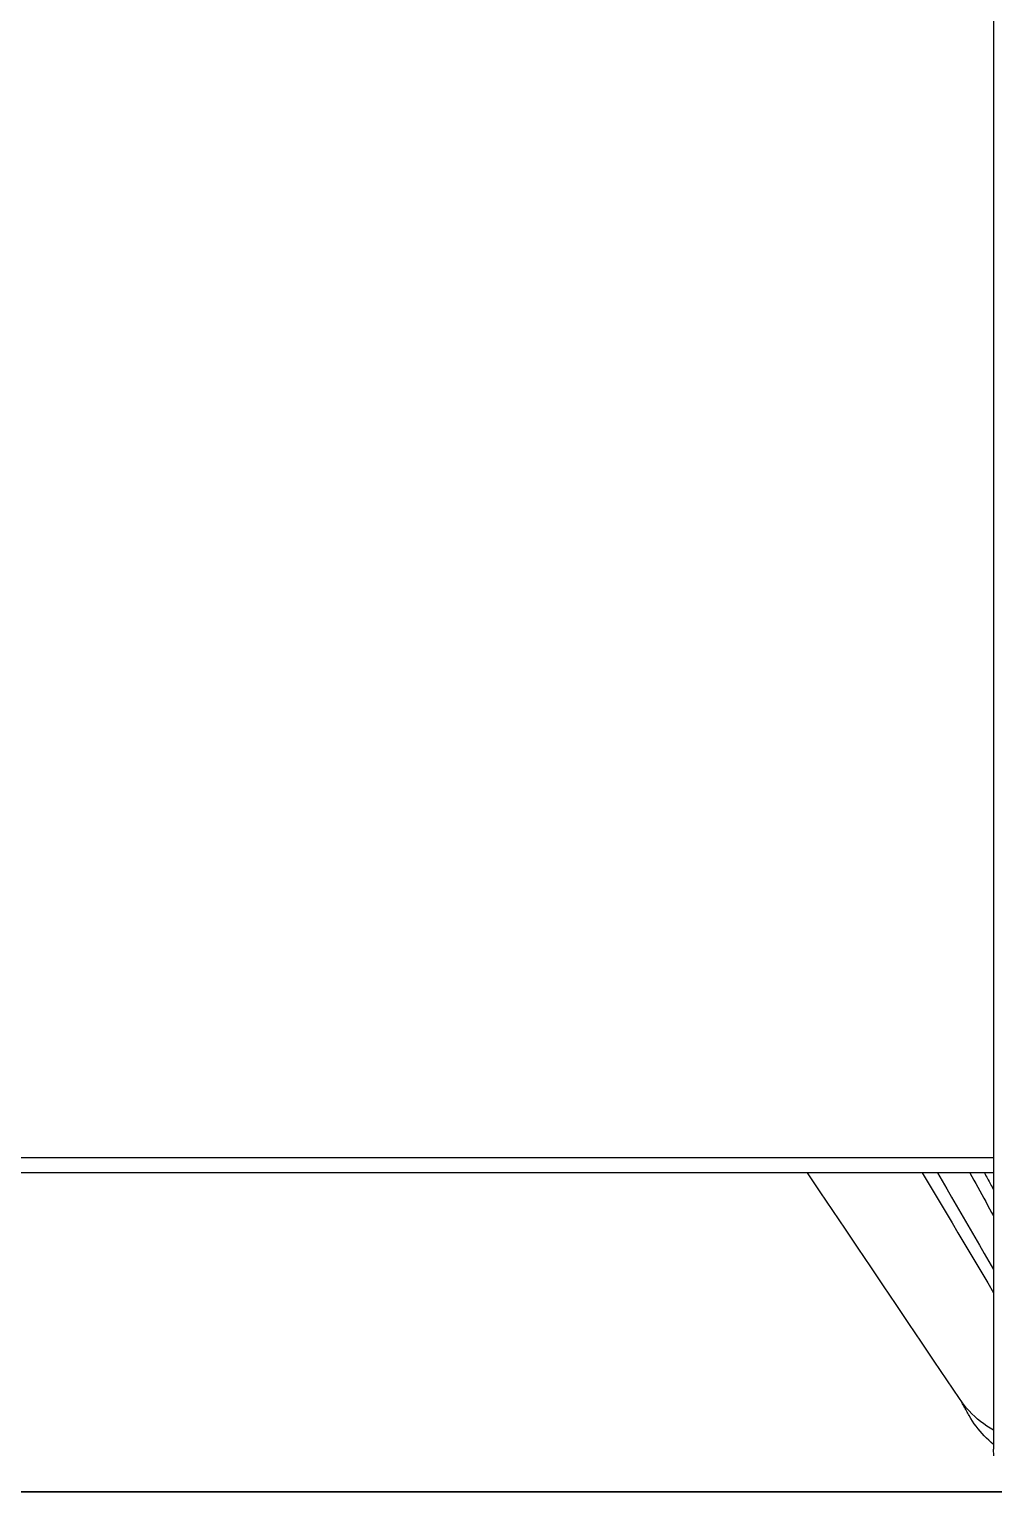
# Model space of a CAD drawing. Extents: x 11992 to 29481, y -6727 to 6811.
# Drawn here: x 14730.7 to 14776.1, y 1385.6 to 1454.4 of the extents above; entities that cross this region are included whole.
import ezdxf

# ---------------------------------------------------------------- set-up
doc = ezdxf.new("R2010")
doc.units = 0
doc.header["$MEASUREMENT"] = 0
doc.layers.get('0').update_dxf_attribs({"color": 8, "linetype": 'CONTINUOUS'})

msp = doc.modelspace()

# ---------------------------------------------------------------- linework, layer by layer
for p, q in [((14776.069, 1467.937, -1930.428), (14776.069, 1447.854, -1930.428)), ((14776.069, 1447.854, -1930.428), (14776.069, 1427.772, -1930.428)), ((14776.069, 1427.772, -1930.428), (14776.069, 1407.689, -1930.428)), ((14776.069, 1407.689, -1930.428), (14776.069, 1387.607, -1930.428)), ((14745.143, 1401.306, -1930.428), (14714.216, 1401.306, -1930.428)), ((14776.069, 1401.306, -1930.428), (14745.143, 1401.306, -1930.428)), ((14745.143, 1400.599, -1930.428), (14714.216, 1400.599, -1930.428)), ((14776.069, 1400.599, -1930.428), (14745.143, 1400.599, -1930.428)), ((14767.908, 1399.714, -1930.428), (14767.313, 1400.599, -1930.428)), ((14772.713, 1400.599, -1930.428), (14772.993, 1400.128, -1930.428)), ((14773.428, 1400.599, -1930.428), (14773.648, 1400.22, -1930.428)), ((14774.947, 1400.599, -1930.428), (14775.04, 1400.43, -1930.428)), ((14775.04, 1400.43, -1930.428), (14775.134, 1400.261, -1930.428)), ((14775.638, 1400.599, -1930.428), (14775.674, 1400.533, -1930.428)), ((14775.674, 1400.533, -1930.428), (14775.71, 1400.466, -1930.428)), ((14775.71, 1400.466, -1930.428), (14775.745, 1400.4, -1930.428)), ((14775.745, 1400.4, -1930.428), (14775.782, 1400.333, -1930.428)), ((14775.782, 1400.333, -1930.428), (14775.817, 1400.267, -1930.428)), ((14768.504, 1398.828, -1930.428), (14767.908, 1399.714, -1930.428)), ((14772.993, 1400.128, -1930.428), (14773.272, 1399.657, -1930.428)), ((14773.272, 1399.657, -1930.428), (14773.552, 1399.187, -1930.428)), ((14773.648, 1400.22, -1930.428), (14773.868, 1399.841, -1930.428)), ((14773.868, 1399.841, -1930.428), (14774.088, 1399.463, -1930.428)), ((14775.134, 1400.261, -1930.428), (14775.227, 1400.092, -1930.428)), ((14775.227, 1400.092, -1930.428), (14775.321, 1399.923, -1930.428)), ((14775.321, 1399.923, -1930.428), (14775.415, 1399.754, -1930.428)), ((14775.415, 1399.754, -1930.428), (14775.508, 1399.584, -1930.428)), ((14775.817, 1400.267, -1930.428), (14775.853, 1400.201, -1930.428)), ((14775.853, 1400.201, -1930.428), (14775.889, 1400.134, -1930.428)), ((14775.889, 1400.134, -1930.428), (14775.925, 1400.067, -1930.428)), ((14775.925, 1400.067, -1930.428), (14775.961, 1400.001, -1930.428)), ((14775.961, 1400.001, -1930.428), (14775.997, 1399.935, -1930.428)), ((14775.997, 1399.935, -1930.428), (14776.033, 1399.868, -1930.428)), ((14776.033, 1399.868, -1930.428), (14776.069, 1399.802, -1930.428)), ((14773.552, 1399.187, -1930.428), (14773.831, 1398.716, -1930.428)), ((14774.088, 1399.463, -1930.428), (14774.308, 1399.084, -1930.428)), ((14774.308, 1399.084, -1930.428), (14774.528, 1398.705, -1930.428)), ((14775.508, 1399.584, -1930.428), (14775.601, 1399.415, -1930.428)), ((14775.601, 1399.415, -1930.428), (14775.695, 1399.246, -1930.428)), ((14775.695, 1399.246, -1930.428), (14775.788, 1399.077, -1930.428)), ((14775.788, 1399.077, -1930.428), (14775.882, 1398.908, -1930.428)), ((14769.099, 1397.943, -1930.428), (14768.504, 1398.828, -1930.428)), ((14773.831, 1398.716, -1930.428), (14774.111, 1398.245, -1930.428)), ((14774.111, 1398.245, -1930.428), (14774.391, 1397.774, -1930.428)), ((14774.528, 1398.705, -1930.428), (14774.748, 1398.327, -1930.428)), ((14774.748, 1398.327, -1930.428), (14774.968, 1397.948, -1930.428)), ((14775.882, 1398.908, -1930.428), (14775.975, 1398.739, -1930.428)), ((14775.975, 1398.739, -1930.428), (14776.069, 1398.57, -1930.428)), ((14769.694, 1397.058, -1930.428), (14769.099, 1397.943, -1930.428)), ((14774.391, 1397.774, -1930.428), (14774.671, 1397.303, -1930.428)), ((14774.968, 1397.948, -1930.428), (14775.189, 1397.569, -1930.428)), ((14775.189, 1397.569, -1930.428), (14775.409, 1397.19, -1930.428)), ((14770.29, 1396.172, -1930.428), (14769.694, 1397.058, -1930.428)), ((14774.671, 1397.303, -1930.428), (14774.95, 1396.832, -1930.428)), ((14775.409, 1397.19, -1930.428), (14775.629, 1396.811, -1930.428)), ((14770.886, 1395.287, -1930.428), (14770.29, 1396.172, -1930.428)), ((14774.95, 1396.832, -1930.428), (14775.23, 1396.362, -1930.428)), ((14775.23, 1396.362, -1930.428), (14775.509, 1395.891, -1930.428)), ((14775.629, 1396.811, -1930.428), (14775.849, 1396.433, -1930.428)), ((14775.849, 1396.433, -1930.428), (14776.069, 1396.054, -1930.428)), ((14775.509, 1395.891, -1930.428), (14775.789, 1395.42, -1930.428)), ((14771.481, 1394.402, -1930.428), (14770.886, 1395.287, -1930.428)), ((14775.789, 1395.42, -1930.428), (14776.069, 1394.949, -1930.428)), ((14772.077, 1393.517, -1930.428), (14771.481, 1394.402, -1930.428)), ((14772.673, 1392.632, -1930.428), (14772.077, 1393.517, -1930.428)), ((14773.268, 1391.747, -1930.428), (14772.673, 1392.632, -1930.428)), ((14773.864, 1390.862, -1930.428), (14773.268, 1391.747, -1930.428)), ((14774.46, 1389.977, -1930.428), (14773.864, 1390.862, -1930.428)), ((14774.568, 1389.824, -1930.428), (14774.46, 1389.977, -1930.428)), ((14774.569, 1389.797, -1930.428), (14774.537, 1389.853, -1930.428)), ((14774.68, 1389.676, -1930.428), (14774.568, 1389.824, -1930.428)), ((14774.601, 1389.74, -1930.428), (14774.569, 1389.797, -1930.428)), ((14774.633, 1389.684, -1930.428), (14774.601, 1389.74, -1930.428)), ((14774.665, 1389.628, -1930.428), (14774.633, 1389.684, -1930.428)), ((14774.697, 1389.572, -1930.428), (14774.665, 1389.628, -1930.428)), ((14774.797, 1389.534, -1930.428), (14774.68, 1389.676, -1930.428)), ((14774.729, 1389.515, -1930.428), (14774.697, 1389.572, -1930.428)), ((14774.76, 1389.459, -1930.428), (14774.729, 1389.515, -1930.428)), ((14774.792, 1389.403, -1930.428), (14774.76, 1389.459, -1930.428)), ((14774.824, 1389.347, -1930.428), (14774.792, 1389.403, -1930.428)), ((14774.919, 1389.397, -1930.428), (14774.797, 1389.534, -1930.428)), ((14774.856, 1389.29, -1930.428), (14774.824, 1389.347, -1930.428)), ((14774.888, 1389.234, -1930.428), (14774.856, 1389.29, -1930.428)), ((14775.046, 1389.265, -1930.428), (14774.919, 1389.397, -1930.428)), ((14774.92, 1389.178, -1930.428), (14774.888, 1389.234, -1930.428)), ((14774.996, 1389.048, -1930.428), (14774.92, 1389.177, -1930.428)), ((14775.076, 1388.922, -1930.428), (14774.996, 1389.048, -1930.428)), ((14775.178, 1389.139, -1930.428), (14775.046, 1389.265, -1930.428)), ((14775.159, 1388.799, -1930.428), (14775.076, 1388.922, -1930.428)), ((14775.246, 1388.678, -1930.428), (14775.159, 1388.799, -1930.428)), ((14775.314, 1389.017, -1930.428), (14775.178, 1389.139, -1930.428)), ((14775.336, 1388.561, -1930.428), (14775.246, 1388.678, -1930.428)), ((14775.455, 1388.901, -1930.428), (14775.314, 1389.017, -1930.428)), ((14775.601, 1388.79, -1930.428), (14775.455, 1388.901, -1930.428)), ((14775.753, 1388.685, -1930.428), (14775.601, 1388.79, -1930.428)), ((14775.908, 1388.584, -1930.428), (14775.753, 1388.685, -1930.428)), ((14775.43, 1388.447, -1930.428), (14775.336, 1388.561, -1930.428)), ((14775.528, 1388.336, -1930.428), (14775.43, 1388.447, -1930.428)), ((14775.629, 1388.228, -1930.428), (14775.528, 1388.336, -1930.428)), ((14775.734, 1388.122, -1930.428), (14775.629, 1388.228, -1930.428)), ((14775.842, 1388.02, -1930.428), (14775.734, 1388.122, -1930.428)), ((14775.954, 1387.921, -1930.428), (14775.842, 1388.02, -1930.428)), ((14776.069, 1388.489, -1930.428), (14775.908, 1388.584, -1930.428)), ((14776.069, 1387.825, -1930.428), (14775.954, 1387.921, -1930.428)), ((14776.083, 1387.279, -1930.428), (14776.069, 1387.598, -1930.428)), ((14750.315, 1385.596, -1949.128), (14719.388, 1385.596, -1949.128)), ((14719.388, 1385.596, -2112.712), (14750.315, 1385.596, -2112.712)), ((14750.315, 1385.596, -2113.419), (14719.388, 1385.596, -2113.419)), ((14750.315, 1385.596, -1948.421), (14719.388, 1385.596, -1948.421)), ((14727.639, 1385.596, -2113.467), (14730.876, 1385.596, -2113.467)), ((14730.551, 1385.596, -2125.67), (14731.673, 1385.596, -2126.779)), ((14730.8, 1385.596, -2120.155), (14730.799, 1385.596, -2120.13)), ((14730.799, 1385.596, -2120.13), (14730.8, 1385.596, -2120.104)), ((14730.801, 1385.596, -2120.181), (14730.8, 1385.596, -2120.155)), ((14730.8, 1385.596, -2120.104), (14730.8, 1385.596, -2120.078)), ((14730.8, 1385.596, -2120.078), (14730.802, 1385.596, -2120.052)), ((14730.804, 1385.596, -2120.207), (14730.801, 1385.596, -2120.181)), ((14730.802, 1385.596, -2120.052), (14730.804, 1385.596, -2120.026)), ((14730.806, 1385.596, -2120.232), (14730.804, 1385.596, -2120.207)), ((14730.804, 1385.596, -2120.026), (14730.807, 1385.596, -2120.001)), ((14730.806, 1385.596, -2120.232), (14731.083, 1385.596, -2122.322)), ((14730.807, 1385.596, -2120.001), (14730.811, 1385.596, -2119.975)), ((14730.811, 1385.596, -2119.975), (14730.815, 1385.596, -2119.95)), ((14730.815, 1385.596, -2119.95), (14730.821, 1385.596, -2119.925)), ((14730.821, 1385.596, -2119.925), (14730.829, 1385.596, -2119.887)), ((14730.829, 1385.596, -2119.887), (14730.84, 1385.596, -2119.849)), ((14730.84, 1385.596, -2119.849), (14730.852, 1385.596, -2119.812)), ((14730.852, 1385.596, -2119.812), (14730.865, 1385.596, -2119.776)), ((14730.865, 1385.596, -2119.776), (14730.878, 1385.596, -2119.739)), ((14730.876, 1385.596, -2113.467), (14734.114, 1385.596, -2113.467)), ((14730.878, 1385.596, -2119.739), (14730.894, 1385.596, -2119.704)), ((14730.894, 1385.596, -2119.704), (14730.91, 1385.596, -2119.668)), ((14730.91, 1385.596, -2119.668), (14730.928, 1385.596, -2119.634)), ((14730.928, 1385.596, -2119.634), (14730.946, 1385.596, -2119.599)), ((14730.946, 1385.596, -2119.599), (14730.965, 1385.596, -2119.565)), ((14730.965, 1385.596, -2119.565), (14730.985, 1385.596, -2119.532)), ((14730.985, 1385.596, -2119.532), (14731.005, 1385.596, -2119.499)), ((14731.005, 1385.596, -2119.499), (14731.024, 1385.596, -2119.469)), ((14731.024, 1385.596, -2119.469), (14731.044, 1385.596, -2119.44)), ((14731.044, 1385.596, -2119.44), (14731.064, 1385.596, -2119.411)), ((14731.064, 1385.596, -2119.411), (14731.084, 1385.596, -2119.383)), ((14731.083, 1385.596, -2122.322), (14731.36, 1385.596, -2124.412)), ((14731.084, 1385.596, -2119.383), (14731.105, 1385.596, -2119.355)), ((14731.105, 1385.596, -2119.355), (14731.127, 1385.596, -2119.327)), ((14731.127, 1385.596, -2119.327), (14731.149, 1385.596, -2119.299)), ((14731.149, 1385.596, -2119.299), (14731.171, 1385.596, -2119.272)), ((14731.171, 1385.596, -2119.272), (14731.194, 1385.596, -2119.246)), ((14731.194, 1385.596, -2119.246), (14731.217, 1385.596, -2119.219)), ((14731.217, 1385.596, -2119.219), (14731.241, 1385.596, -2119.193)), ((14731.241, 1385.596, -2119.193), (14731.264, 1385.596, -2119.167)), ((14731.264, 1385.596, -2119.167), (14731.303, 1385.596, -2119.126)), ((14731.303, 1385.596, -2119.126), (14731.343, 1385.596, -2119.086)), ((14731.343, 1385.596, -2119.086), (14731.383, 1385.596, -2119.046)), ((14731.36, 1385.596, -2124.412), (14731.637, 1385.596, -2126.502)), ((14731.383, 1385.596, -2119.046), (14731.424, 1385.596, -2119.007)), ((14731.424, 1385.596, -2119.007), (14731.466, 1385.596, -2118.969)), ((14731.466, 1385.596, -2118.969), (14731.508, 1385.596, -2118.931)), ((14731.508, 1385.596, -2118.931), (14731.551, 1385.596, -2118.894)), ((14731.551, 1385.596, -2118.894), (14731.594, 1385.596, -2118.858)), ((14731.594, 1385.596, -2118.858), (14731.638, 1385.596, -2118.822)), ((14731.637, 1385.596, -2126.502), (14731.914, 1385.596, -2128.592)), ((14731.638, 1385.596, -2118.822), (14731.682, 1385.596, -2118.786)), ((14731.682, 1385.596, -2118.786), (14731.727, 1385.596, -2118.751)), ((14731.727, 1385.596, -2118.751), (14731.772, 1385.596, -2118.717)), ((14731.772, 1385.596, -2118.717), (14731.876, 1385.596, -2118.639)), ((14731.876, 1385.596, -2118.639), (14731.982, 1385.596, -2118.563)), ((14731.914, 1385.596, -2128.592), (14732.192, 1385.596, -2130.682)), ((14731.982, 1385.596, -2118.563), (14732.089, 1385.596, -2118.489)), ((14732.089, 1385.596, -2118.489), (14732.197, 1385.596, -2118.417)), ((14732.192, 1385.596, -2130.682), (14732.47, 1385.596, -2132.772)), ((14732.197, 1385.596, -2118.417), (14732.307, 1385.596, -2118.346)), ((14732.307, 1385.596, -2118.346), (14732.417, 1385.596, -2118.278)), ((14732.417, 1385.596, -2118.278), (14732.529, 1385.596, -2118.211)), ((14732.47, 1385.596, -2132.772), (14732.749, 1385.596, -2134.862)), ((14732.529, 1385.596, -2118.211), (14732.641, 1385.596, -2118.145)), ((14732.641, 1385.596, -2118.145), (14732.755, 1385.596, -2118.081)), ((14732.749, 1385.596, -2134.862), (14733.028, 1385.596, -2136.952)), ((14732.755, 1385.596, -2118.081), (14732.869, 1385.596, -2118.018)), ((14732.869, 1385.596, -2118.018), (14732.984, 1385.596, -2117.957)), ((14732.984, 1385.596, -2117.957), (14733.1, 1385.596, -2117.896)), ((14733.028, 1385.596, -2136.952), (14733.309, 1385.596, -2139.041)), ((14733.1, 1385.596, -2117.896), (14733.259, 1385.596, -2117.815)), ((14733.259, 1385.596, -2117.815), (14733.42, 1385.596, -2117.736)), ((14733.309, 1385.596, -2139.041), (14733.591, 1385.596, -2141.131)), ((14733.42, 1385.596, -2117.736), (14733.582, 1385.596, -2117.659)), ((14733.582, 1385.596, -2117.659), (14733.744, 1385.596, -2117.583)), ((14733.591, 1385.596, -2141.131), (14733.873, 1385.596, -2143.22)), ((14733.744, 1385.596, -2117.583), (14733.907, 1385.596, -2117.509)), ((14733.873, 1385.596, -2143.22), (14734.156, 1385.596, -2145.309)), ((14733.907, 1385.596, -2117.509), (14734.071, 1385.596, -2117.437)), ((14734.071, 1385.596, -2117.437), (14734.236, 1385.596, -2117.366)), ((14734.114, 1385.596, -2113.467), (14737.352, 1385.596, -2113.467)), ((14734.156, 1385.596, -2145.309), (14734.38, 1385.596, -2146.955)), ((14734.236, 1385.596, -2117.366), (14734.402, 1385.596, -2117.297)), ((14734.38, 1385.596, -2146.955), (14734.605, 1385.596, -2148.601)), ((14734.402, 1385.596, -2117.297), (14734.567, 1385.596, -2117.229)), ((14734.567, 1385.596, -2117.229), (14734.734, 1385.596, -2117.163)), ((14734.605, 1385.596, -2148.601), (14734.83, 1385.596, -2150.246)), ((14734.734, 1385.596, -2117.163), (14734.901, 1385.596, -2117.097)), ((14734.83, 1385.596, -2150.246), (14735.057, 1385.596, -2151.892)), ((14734.901, 1385.596, -2117.097), (14735.068, 1385.596, -2117.033)), ((14735.057, 1385.596, -2151.892), (14735.283, 1385.596, -2153.537)), ((14735.068, 1385.596, -2117.033), (14735.489, 1385.596, -2116.876)), ((14735.283, 1385.596, -2153.537), (14735.511, 1385.596, -2155.182)), ((14735.489, 1385.596, -2116.876), (14735.913, 1385.596, -2116.725)), ((14735.511, 1385.596, -2155.182), (14735.74, 1385.596, -2156.828)), ((14735.74, 1385.596, -2156.828), (14735.969, 1385.596, -2158.473)), ((14735.913, 1385.596, -2116.725), (14736.338, 1385.596, -2116.58)), ((14735.969, 1385.596, -2158.473), (14736.199, 1385.596, -2160.118)), ((14736.199, 1385.596, -2160.118), (14736.43, 1385.596, -2161.763)), ((14736.338, 1385.596, -2116.58), (14736.765, 1385.596, -2116.44)), ((14736.43, 1385.596, -2161.763), (14736.661, 1385.596, -2163.407)), ((14736.661, 1385.596, -2163.407), (14736.894, 1385.596, -2165.052)), ((14736.765, 1385.596, -2116.44), (14737.195, 1385.596, -2116.306)), ((14736.894, 1385.596, -2165.052), (14737.463, 1385.596, -2169.055)), ((14737.195, 1385.596, -2116.306), (14737.625, 1385.596, -2116.176)), ((14737.352, 1385.596, -2113.467), (14740.59, 1385.596, -2113.467)), ((14737.463, 1385.596, -2169.055), (14738.036, 1385.596, -2173.057)), ((14737.625, 1385.596, -2116.176), (14738.057, 1385.596, -2116.052)), ((14738.036, 1385.596, -2173.057), (14738.613, 1385.596, -2177.058)), ((14738.057, 1385.596, -2116.052), (14738.491, 1385.596, -2115.932)), ((14738.491, 1385.596, -2115.932), (14738.925, 1385.596, -2115.816)), ((14738.613, 1385.596, -2177.058), (14739.195, 1385.596, -2181.059)), ((14738.925, 1385.596, -2115.816), (14739.361, 1385.596, -2115.704)), ((14739.195, 1385.596, -2181.059), (14739.78, 1385.596, -2185.06)), ((14739.361, 1385.596, -2115.704), (14739.798, 1385.596, -2115.596)), ((14739.501, 1385.596, -2113.645), (14739.477, 1385.596, -2113.467)), ((14739.524, 1385.596, -2113.823), (14739.501, 1385.596, -2113.645)), ((14739.548, 1385.596, -2114.001), (14739.524, 1385.596, -2113.823)), ((14739.571, 1385.596, -2114.179), (14739.548, 1385.596, -2114.001)), ((14739.595, 1385.596, -2114.358), (14739.571, 1385.596, -2114.179)), ((14739.618, 1385.596, -2114.536), (14739.595, 1385.596, -2114.358)), ((14739.642, 1385.596, -2114.714), (14739.618, 1385.596, -2114.536)), ((14739.666, 1385.596, -2114.892), (14739.642, 1385.596, -2114.714)), ((14739.689, 1385.596, -2115.07), (14739.666, 1385.596, -2114.892)), ((14739.713, 1385.596, -2115.249), (14739.689, 1385.596, -2115.07)), ((14739.736, 1385.596, -2115.427), (14739.713, 1385.596, -2115.249)), ((14739.76, 1385.596, -2115.605), (14739.736, 1385.596, -2115.427)), ((14739.78, 1385.596, -2185.06), (14740.368, 1385.596, -2189.059)), ((14739.798, 1385.596, -2115.596), (14740.235, 1385.596, -2115.491)), ((14740.235, 1385.596, -2115.491), (14740.747, 1385.596, -2115.373)), ((14740.368, 1385.596, -2189.059), (14740.96, 1385.596, -2193.059)), ((14740.59, 1385.596, -2113.467), (14743.827, 1385.596, -2113.467)), ((14740.747, 1385.596, -2115.373), (14741.259, 1385.596, -2115.26)), ((14740.96, 1385.596, -2193.059), (14741.554, 1385.596, -2197.058)), ((14741.259, 1385.596, -2115.26), (14741.772, 1385.596, -2115.15)), ((14741.554, 1385.596, -2197.058), (14742.151, 1385.596, -2201.057)), ((14741.772, 1385.596, -2115.15), (14742.287, 1385.596, -2115.045)), ((14742.151, 1385.596, -2201.057), (14742.75, 1385.596, -2205.055)), ((14742.287, 1385.596, -2115.045), (14742.802, 1385.596, -2114.944)), ((14742.75, 1385.596, -2205.055), (14743.352, 1385.596, -2209.053)), ((14742.802, 1385.596, -2114.944), (14743.317, 1385.596, -2114.847)), ((14743.317, 1385.596, -2114.847), (14743.834, 1385.596, -2114.754)), ((14743.352, 1385.596, -2209.053), (14743.954, 1385.596, -2213.051)), ((14743.811, 1385.596, -2113.572), (14743.797, 1385.596, -2113.467)), ((14743.825, 1385.596, -2113.678), (14743.811, 1385.596, -2113.572)), ((14743.838, 1385.596, -2113.783), (14743.825, 1385.596, -2113.678)), ((14743.827, 1385.596, -2113.467), (14744.731, 1385.596, -2113.467)), ((14743.834, 1385.596, -2114.754), (14744.351, 1385.596, -2114.665)), ((14743.853, 1385.596, -2113.888), (14743.838, 1385.596, -2113.783)), ((14743.866, 1385.596, -2113.994), (14743.853, 1385.596, -2113.888)), ((14743.88, 1385.596, -2114.099), (14743.866, 1385.596, -2113.994)), ((14743.894, 1385.596, -2114.205), (14743.88, 1385.596, -2114.099)), ((14743.908, 1385.596, -2114.31), (14743.894, 1385.596, -2114.205)), ((14743.922, 1385.596, -2114.415), (14743.908, 1385.596, -2114.31)), ((14743.936, 1385.596, -2114.521), (14743.922, 1385.596, -2114.415)), ((14743.95, 1385.596, -2114.626), (14743.936, 1385.596, -2114.521)), ((14743.964, 1385.596, -2114.732), (14743.95, 1385.596, -2114.626)), ((14743.954, 1385.596, -2213.051), (14744.879, 1385.596, -2219.168)), ((14744.351, 1385.596, -2114.665), (14744.869, 1385.596, -2114.58)), ((14744.731, 1385.596, -2113.467), (14745.649, 1385.596, -2113.467)), ((14744.869, 1385.596, -2114.58), (14745.388, 1385.596, -2114.499)), ((14744.879, 1385.596, -2219.168), (14745.808, 1385.596, -2225.284)), ((14745.388, 1385.596, -2114.499), (14745.907, 1385.596, -2114.422)), ((14745.649, 1385.596, -2113.467), (14746.584, 1385.596, -2113.467)), ((14745.808, 1385.596, -2225.284), (14746.739, 1385.596, -2231.401)), ((14745.907, 1385.596, -2114.422), (14746.427, 1385.596, -2114.349)), ((14746.427, 1385.596, -2114.349), (14748.235, 1385.596, -2128.177)), ((14746.427, 1385.596, -2114.349), (14746.522, 1385.596, -2114.335)), ((14746.522, 1385.596, -2114.335), (14746.617, 1385.596, -2114.322)), ((14746.584, 1385.596, -2113.467), (14747.533, 1385.596, -2113.467)), ((14746.617, 1385.596, -2114.322), (14746.713, 1385.596, -2114.309)), ((14746.713, 1385.596, -2114.309), (14746.808, 1385.596, -2114.297)), ((14746.739, 1385.596, -2231.401), (14747.673, 1385.596, -2237.516)), ((14746.808, 1385.596, -2114.297), (14746.904, 1385.596, -2114.284)), ((14746.904, 1385.596, -2114.284), (14746.999, 1385.596, -2114.272)), ((14746.999, 1385.596, -2114.272), (14747.095, 1385.596, -2114.26)), ((14747.095, 1385.596, -2114.26), (14747.19, 1385.596, -2114.248)), ((14747.19, 1385.596, -2114.248), (14747.286, 1385.596, -2114.236)), ((14747.286, 1385.596, -2114.236), (14747.381, 1385.596, -2114.225)), ((14747.381, 1385.596, -2114.225), (14747.477, 1385.596, -2114.214)), ((14747.477, 1385.596, -2114.214), (14747.572, 1385.596, -2114.202)), ((14747.533, 1385.596, -2113.467), (14748.497, 1385.596, -2113.467)), ((14747.572, 1385.596, -2114.202), (14749.378, 1385.596, -2128.033)), ((14747.572, 1385.596, -2114.202), (14747.667, 1385.596, -2114.193)), ((14747.667, 1385.596, -2114.193), (14747.761, 1385.596, -2114.184)), ((14747.673, 1385.596, -2237.516), (14748.609, 1385.596, -2243.632)), ((14747.761, 1385.596, -2114.184), (14747.856, 1385.596, -2114.175)), ((14747.856, 1385.596, -2114.175), (14747.95, 1385.596, -2114.168)), ((14747.95, 1385.596, -2114.168), (14748.045, 1385.596, -2114.162)), ((14748.045, 1385.596, -2114.162), (14748.139, 1385.596, -2114.156)), ((14748.139, 1385.596, -2114.156), (14748.234, 1385.596, -2114.151)), ((14748.234, 1385.596, -2114.151), (14748.329, 1385.596, -2114.147)), ((14748.235, 1385.596, -2128.177), (14749.913, 1385.596, -2141.332)), ((14748.329, 1385.596, -2114.147), (14748.424, 1385.596, -2114.144)), ((14748.424, 1385.596, -2114.144), (14748.519, 1385.596, -2114.142)), ((14748.497, 1385.596, -2113.467), (14749.477, 1385.596, -2113.467)), ((14748.519, 1385.596, -2114.142), (14748.613, 1385.596, -2114.14)), ((14748.609, 1385.596, -2243.632), (14749.547, 1385.596, -2249.747)), ((14748.613, 1385.596, -2114.14), (14748.708, 1385.596, -2114.139)), ((14748.708, 1385.596, -2114.139), (14748.784, 1385.596, -2114.139)), ((14748.784, 1385.596, -2114.139), (14748.859, 1385.596, -2114.139)), ((14748.859, 1385.596, -2114.139), (14748.935, 1385.596, -2114.141)), ((14748.935, 1385.596, -2114.141), (14749.011, 1385.596, -2114.144)), ((14749.011, 1385.596, -2114.144), (14749.086, 1385.596, -2114.147)), ((14749.086, 1385.596, -2114.147), (14749.162, 1385.596, -2114.152)), ((14749.162, 1385.596, -2114.152), (14749.237, 1385.596, -2114.158)), ((14749.237, 1385.596, -2114.158), (14749.312, 1385.596, -2114.165)), ((14749.312, 1385.596, -2114.165), (14749.387, 1385.596, -2114.172)), ((14749.378, 1385.596, -2128.033), (14751.047, 1385.596, -2141.192)), ((14749.387, 1385.596, -2114.172), (14749.463, 1385.596, -2114.181)), ((14749.463, 1385.596, -2114.181), (14749.538, 1385.596, -2114.192)), ((14749.477, 1385.596, -2113.467), (14750.472, 1385.596, -2113.467)), ((14749.538, 1385.596, -2114.192), (14749.612, 1385.596, -2114.203)), ((14749.547, 1385.596, -2249.747), (14750.487, 1385.596, -2255.862)), ((14749.612, 1385.596, -2114.203), (14749.664, 1385.596, -2114.213)), ((14749.612, 1385.596, -2114.203), (14751.416, 1385.596, -2128.033)), ((14749.664, 1385.596, -2114.213), (14749.715, 1385.596, -2114.224)), ((14749.715, 1385.596, -2114.224), (14749.766, 1385.596, -2114.234)), ((14749.766, 1385.596, -2114.234), (14749.816, 1385.596, -2114.246)), ((14749.816, 1385.596, -2114.246), (14749.867, 1385.596, -2114.257)), ((14749.867, 1385.596, -2114.257), (14749.918, 1385.596, -2114.27)), ((14749.913, 1385.596, -2141.332), (14751.578, 1385.596, -2154.723)), ((14749.918, 1385.596, -2114.27), (14749.969, 1385.596, -2114.282)), ((14749.969, 1385.596, -2114.282), (14750.019, 1385.596, -2114.295)), ((14750.019, 1385.596, -2114.295), (14750.07, 1385.596, -2114.308)), ((14750.07, 1385.596, -2114.308), (14750.12, 1385.596, -2114.321)), ((14750.12, 1385.596, -2114.321), (14750.17, 1385.596, -2114.335)), ((14750.17, 1385.596, -2114.335), (14750.221, 1385.596, -2114.349)), ((14750.221, 1385.596, -2114.349), (14752.028, 1385.596, -2128.178)), ((14750.221, 1385.596, -2114.349), (14750.257, 1385.596, -2114.359)), ((14750.257, 1385.596, -2114.359), (14750.293, 1385.596, -2114.37)), ((14750.293, 1385.596, -2114.37), (14750.33, 1385.596, -2114.38)), ((14781.241, 1385.596, -1949.128), (14750.315, 1385.596, -1949.128)), ((14750.315, 1385.596, -2112.712), (14781.241, 1385.596, -2112.712)), ((14781.241, 1385.596, -2113.419), (14750.315, 1385.596, -2113.419)), ((14781.241, 1385.596, -1948.421), (14750.315, 1385.596, -1948.421)), ((14750.33, 1385.596, -2114.38), (14750.366, 1385.596, -2114.391)), ((14750.366, 1385.596, -2114.391), (14750.402, 1385.596, -2114.402)), ((14750.402, 1385.596, -2114.402), (14750.438, 1385.596, -2114.413)), ((14750.438, 1385.596, -2114.413), (14750.474, 1385.596, -2114.424)), ((14750.472, 1385.596, -2113.467), (14751.482, 1385.596, -2113.467)), ((14750.474, 1385.596, -2114.424), (14750.51, 1385.596, -2114.435)), ((14750.487, 1385.596, -2255.862), (14751.429, 1385.596, -2261.976)), ((14750.51, 1385.596, -2114.435), (14750.546, 1385.596, -2114.446)), ((14750.546, 1385.596, -2114.446), (14750.582, 1385.596, -2114.458)), ((14750.582, 1385.596, -2114.458), (14750.618, 1385.596, -2114.47)), ((14750.618, 1385.596, -2114.47), (14750.653, 1385.596, -2114.482)), ((14750.653, 1385.596, -2114.482), (14750.689, 1385.596, -2114.494)), ((14750.689, 1385.596, -2114.494), (14750.725, 1385.596, -2114.507)), ((14750.725, 1385.596, -2114.507), (14750.761, 1385.596, -2114.52)), ((14750.761, 1385.596, -2114.52), (14750.796, 1385.596, -2114.532)), ((14750.796, 1385.596, -2114.532), (14750.831, 1385.596, -2114.545)), ((14750.831, 1385.596, -2114.545), (14750.867, 1385.596, -2114.559)), ((14750.867, 1385.596, -2114.559), (14750.902, 1385.596, -2114.572)), ((14750.902, 1385.596, -2114.572), (14750.937, 1385.596, -2114.586)), ((14750.937, 1385.596, -2114.586), (14750.972, 1385.596, -2114.6)), ((14750.972, 1385.596, -2114.6), (14751.008, 1385.596, -2114.614)), ((14751.008, 1385.596, -2114.614), (14751.042, 1385.596, -2114.629)), ((14751.042, 1385.596, -2114.629), (14751.077, 1385.596, -2114.643)), ((14751.047, 1385.596, -2141.192), (14752.695, 1385.596, -2154.592)), ((14751.077, 1385.596, -2114.643), (14751.136, 1385.596, -2114.669)), ((14751.136, 1385.596, -2114.669), (14751.195, 1385.596, -2114.695)), ((14751.195, 1385.596, -2114.695), (14751.253, 1385.596, -2114.722)), ((14751.253, 1385.596, -2114.722), (14751.311, 1385.596, -2114.75)), ((14751.311, 1385.596, -2114.75), (14751.369, 1385.596, -2114.779)), ((14751.369, 1385.596, -2114.779), (14751.425, 1385.596, -2114.809)), ((14751.416, 1385.596, -2128.033), (14753.075, 1385.596, -2141.193)), ((14751.425, 1385.596, -2114.809), (14751.482, 1385.596, -2114.839)), ((14751.429, 1385.596, -2261.976), (14752.372, 1385.596, -2268.09)), ((14751.482, 1385.596, -2113.467), (14752.507, 1385.596, -2113.467)), ((14751.482, 1385.596, -2114.839), (14751.537, 1385.596, -2114.871)), ((14751.537, 1385.596, -2114.871), (14751.593, 1385.596, -2114.904)), ((14751.578, 1385.596, -2154.723), (14753.346, 1385.596, -2169.264)), ((14751.593, 1385.596, -2114.904), (14751.647, 1385.596, -2114.938)), ((14751.647, 1385.596, -2114.938), (14751.7, 1385.596, -2114.974)), ((14751.7, 1385.596, -2114.974), (14751.753, 1385.596, -2115.011)), ((14751.753, 1385.596, -2115.011), (14751.79, 1385.596, -2115.037)), ((14751.79, 1385.596, -2115.037), (14751.826, 1385.596, -2115.065)), ((14751.826, 1385.596, -2115.065), (14751.862, 1385.596, -2115.094)), ((14751.862, 1385.596, -2115.094), (14751.897, 1385.596, -2115.123)), ((14751.897, 1385.596, -2115.123), (14751.932, 1385.596, -2115.153)), ((14751.932, 1385.596, -2115.153), (14751.966, 1385.596, -2115.184)), ((14751.966, 1385.596, -2115.184), (14751.998, 1385.596, -2115.216)), ((14751.998, 1385.596, -2115.216), (14752.029, 1385.596, -2115.249)), ((14752.028, 1385.596, -2128.178), (14753.696, 1385.596, -2141.332)), ((14752.029, 1385.596, -2115.249), (14752.06, 1385.596, -2115.282)), ((14752.06, 1385.596, -2115.282), (14752.09, 1385.596, -2115.317)), ((14752.09, 1385.596, -2115.317), (14752.118, 1385.596, -2115.353)), ((14752.118, 1385.596, -2115.353), (14752.144, 1385.596, -2115.39)), ((14752.144, 1385.596, -2115.39), (14752.166, 1385.596, -2115.422)), ((14752.166, 1385.596, -2115.422), (14752.186, 1385.596, -2115.454)), ((14752.186, 1385.596, -2115.454), (14752.205, 1385.596, -2115.487)), ((14752.205, 1385.596, -2115.487), (14752.223, 1385.596, -2115.521)), ((14752.223, 1385.596, -2115.521), (14752.24, 1385.596, -2115.556)), ((14752.24, 1385.596, -2115.556), (14752.255, 1385.596, -2115.591)), ((14752.255, 1385.596, -2115.591), (14752.269, 1385.596, -2115.627)), ((14752.269, 1385.596, -2115.627), (14752.281, 1385.596, -2115.663)), ((14752.281, 1385.596, -2115.663), (14752.292, 1385.596, -2115.7)), ((14752.292, 1385.596, -2115.7), (14752.302, 1385.596, -2115.737)), ((14752.302, 1385.596, -2115.737), (14752.309, 1385.596, -2115.774)), ((14752.309, 1385.596, -2115.774), (14752.315, 1385.596, -2115.812)), ((14752.59, 1385.596, -2117.894), (14752.315, 1385.596, -2115.812)), ((14752.372, 1385.596, -2268.09), (14753.316, 1385.596, -2274.205)), ((14752.507, 1385.596, -2113.467), (14753.548, 1385.596, -2113.467)), ((14752.865, 1385.596, -2119.976), (14752.59, 1385.596, -2117.894)), ((14752.695, 1385.596, -2154.592), (14754.438, 1385.596, -2169.143)), ((14753.139, 1385.596, -2122.058), (14752.865, 1385.596, -2119.976)), ((14753.075, 1385.596, -2141.193), (14754.705, 1385.596, -2154.592)), ((14753.413, 1385.596, -2124.14), (14753.139, 1385.596, -2122.058)), ((14753.316, 1385.596, -2274.205), (14754.263, 1385.596, -2280.319)), ((14753.346, 1385.596, -2169.264), (14755.336, 1385.596, -2185.866)), ((14753.687, 1385.596, -2126.222), (14753.413, 1385.596, -2124.14)), ((14753.548, 1385.596, -2113.467), (14754.603, 1385.596, -2113.467)), ((14753.96, 1385.596, -2128.305), (14753.687, 1385.596, -2126.222)), ((14753.696, 1385.596, -2141.332), (14755.337, 1385.596, -2154.724)), ((14754.233, 1385.596, -2130.387), (14753.96, 1385.596, -2128.305)), ((14754.505, 1385.596, -2132.469), (14754.233, 1385.596, -2130.387)), ((14754.263, 1385.596, -2280.319), (14755.209, 1385.596, -2286.432)), ((14754.438, 1385.596, -2169.143), (14756.393, 1385.596, -2185.756)), ((14754.776, 1385.596, -2134.552), (14754.505, 1385.596, -2132.469)), ((14754.603, 1385.596, -2113.467), (14755.674, 1385.596, -2113.467)), ((14754.705, 1385.596, -2154.592), (14756.416, 1385.596, -2169.143)), ((14755.046, 1385.596, -2136.634), (14754.776, 1385.596, -2134.552)), ((14755.315, 1385.596, -2138.717), (14755.046, 1385.596, -2136.634)), ((14755.209, 1385.596, -2286.432), (14755.845, 1385.596, -2290.541)), ((14755.584, 1385.596, -2140.8), (14755.315, 1385.596, -2138.717)), ((14755.336, 1385.596, -2185.866), (14757.664, 1385.596, -2205.441)), ((14755.337, 1385.596, -2154.724), (14757.06, 1385.596, -2169.265)), ((14755.805, 1385.596, -2142.528), (14755.584, 1385.596, -2140.8)), ((14755.674, 1385.596, -2113.467), (14756.477, 1385.596, -2113.467)), ((14756.026, 1385.596, -2144.257), (14755.805, 1385.596, -2142.528)), ((14755.845, 1385.596, -2290.541), (14756.482, 1385.596, -2294.649)), ((14756.246, 1385.596, -2145.985), (14756.026, 1385.596, -2144.257)), ((14756.465, 1385.596, -2147.714), (14756.246, 1385.596, -2145.985)), ((14756.393, 1385.596, -2185.756), (14758.675, 1385.596, -2205.344)), ((14756.416, 1385.596, -2169.143), (14758.323, 1385.596, -2185.756)), ((14756.684, 1385.596, -2149.442), (14756.465, 1385.596, -2147.714)), ((14756.477, 1385.596, -2113.467), (14757.211, 1385.596, -2113.467)), ((14756.482, 1385.596, -2294.649), (14757.119, 1385.596, -2298.757)), ((14756.901, 1385.596, -2151.171), (14756.684, 1385.596, -2149.442)), ((14757.118, 1385.596, -2152.9), (14756.901, 1385.596, -2151.171)), ((14757.06, 1385.596, -2169.265), (14758.975, 1385.596, -2185.866)), ((14757.334, 1385.596, -2154.629), (14757.118, 1385.596, -2152.9)), ((14757.119, 1385.596, -2298.757), (14757.756, 1385.596, -2302.865)), ((14757.211, 1385.596, -2113.467), (14757.876, 1385.596, -2113.467)), ((14757.549, 1385.596, -2156.358), (14757.334, 1385.596, -2154.629)), ((14757.763, 1385.596, -2158.087), (14757.549, 1385.596, -2156.358)), ((14757.664, 1385.596, -2205.441), (14760.448, 1385.596, -2228.9)), ((14757.756, 1385.596, -2302.865), (14758.393, 1385.596, -2306.973)), ((14757.977, 1385.596, -2159.816), (14757.763, 1385.596, -2158.087)), ((14757.876, 1385.596, -2113.467), (14758.471, 1385.596, -2113.467)), ((14758.189, 1385.596, -2161.546), (14757.977, 1385.596, -2159.816)), ((14758.678, 1385.596, -2165.55), (14758.189, 1385.596, -2161.546)), ((14758.323, 1385.596, -2185.756), (14760.539, 1385.596, -2205.344)), ((14758.393, 1385.596, -2306.973), (14759.031, 1385.596, -2311.081)), ((14758.471, 1385.596, -2113.467), (14758.997, 1385.596, -2113.467)), ((14758.675, 1385.596, -2205.344), (14761.4, 1385.596, -2228.817)), ((14759.163, 1385.596, -2169.555), (14758.678, 1385.596, -2165.55)), ((14758.975, 1385.596, -2185.866), (14761.192, 1385.596, -2205.441)), ((14758.997, 1385.596, -2113.467), (14759.454, 1385.596, -2113.467)), ((14759.031, 1385.596, -2311.081), (14759.669, 1385.596, -2315.189)), ((14759.643, 1385.596, -2173.561), (14759.163, 1385.596, -2169.555)), ((14759.454, 1385.596, -2113.467), (14759.842, 1385.596, -2113.467)), ((14760.12, 1385.596, -2177.567), (14759.643, 1385.596, -2173.561)), ((14759.669, 1385.596, -2315.189), (14760.307, 1385.596, -2319.297)), ((14759.842, 1385.596, -2113.467), (14760.16, 1385.596, -2113.467)), ((14760.593, 1385.596, -2181.573), (14760.12, 1385.596, -2177.567)), ((14760.16, 1385.596, -2113.467), (14760.409, 1385.596, -2113.467)), ((14760.307, 1385.596, -2319.297), (14760.945, 1385.596, -2323.405)), ((14760.409, 1385.596, -2113.467), (14760.589, 1385.596, -2113.467)), ((14760.448, 1385.596, -2228.9), (14763.804, 1385.596, -2257.156)), ((14760.539, 1385.596, -2205.344), (14763.177, 1385.596, -2228.817)), ((14760.589, 1385.596, -2113.467), (14760.699, 1385.596, -2113.467)), ((14761.063, 1385.596, -2185.58), (14760.593, 1385.596, -2181.573)), ((14760.699, 1385.596, -2113.467), (14760.74, 1385.596, -2113.467)), ((14760.74, 1385.596, -2113.467), (14760.74, 1385.596, -2113.463)), ((14760.74, 1385.596, -2113.463), (14760.74, 1385.596, -2113.459)), ((14760.74, 1385.596, -2113.459), (14760.74, 1385.596, -2113.455)), ((14760.74, 1385.596, -2113.455), (14760.74, 1385.596, -2113.451)), ((14760.74, 1385.596, -2113.451), (14760.74, 1385.596, -2113.447)), ((14760.74, 1385.596, -2113.447), (14760.74, 1385.596, -2113.443)), ((14760.74, 1385.596, -2113.443), (14760.74, 1385.596, -2113.439)), ((14760.74, 1385.596, -2113.439), (14760.74, 1385.596, -2113.435)), ((14760.74, 1385.596, -2113.435), (14760.74, 1385.596, -2113.431)), ((14760.74, 1385.596, -2113.431), (14760.74, 1385.596, -2113.427)), ((14760.74, 1385.596, -2113.427), (14760.74, 1385.596, -2113.423)), ((14760.74, 1385.596, -2113.423), (14760.74, 1385.596, -2113.419)), ((14760.945, 1385.596, -2323.405), (14761.583, 1385.596, -2327.513)), ((14761.53, 1385.596, -2189.587), (14761.063, 1385.596, -2185.58)), ((14761.192, 1385.596, -2205.441), (14763.823, 1385.596, -2228.9)), ((14761.4, 1385.596, -2228.817), (14764.686, 1385.596, -2257.087)), ((14761.993, 1385.596, -2193.594), (14761.53, 1385.596, -2189.587)), ((14761.583, 1385.596, -2327.513), (14762.222, 1385.596, -2331.621)), ((14762.455, 1385.596, -2197.602), (14761.993, 1385.596, -2193.594)), ((14762.222, 1385.596, -2331.621), (14762.861, 1385.596, -2335.729)), ((14762.914, 1385.596, -2201.61), (14762.455, 1385.596, -2197.602)), ((14762.861, 1385.596, -2335.729), (14764.19, 1385.596, -2344.278)), ((14763.372, 1385.596, -2205.618), (14762.914, 1385.596, -2201.61)), ((14763.177, 1385.596, -2228.817), (14766.348, 1385.596, -2257.087)), ((14763.827, 1385.596, -2209.626), (14763.372, 1385.596, -2205.618)), ((14763.804, 1385.596, -2257.156), (14767.849, 1385.596, -2291.12)), ((14763.823, 1385.596, -2228.9), (14766.976, 1385.596, -2257.156)), ((14764.53, 1385.596, -2215.829), (14763.827, 1385.596, -2209.626)), ((14764.19, 1385.596, -2344.278), (14765.52, 1385.596, -2352.827)), ((14765.229, 1385.596, -2222.032), (14764.53, 1385.596, -2215.829)), ((14764.686, 1385.596, -2257.087), (14768.646, 1385.596, -2291.065)), ((14765.926, 1385.596, -2228.235), (14765.229, 1385.596, -2222.032)), ((14765.52, 1385.596, -2352.827), (14766.851, 1385.596, -2361.376)), ((14766.62, 1385.596, -2234.438), (14765.926, 1385.596, -2228.235)), ((14766.348, 1385.596, -2257.087), (14770.167, 1385.596, -2291.065)), ((14767.312, 1385.596, -2240.642), (14766.62, 1385.596, -2234.438)), ((14766.851, 1385.596, -2361.376), (14768.181, 1385.596, -2369.924)), ((14766.976, 1385.596, -2257.156), (14770.763, 1385.596, -2291.12)), ((14768.001, 1385.596, -2246.846), (14767.312, 1385.596, -2240.642)), ((14767.849, 1385.596, -2291.12), (14772.701, 1385.596, -2331.704)), ((14768.689, 1385.596, -2253.05), (14768.001, 1385.596, -2246.846)), ((14768.181, 1385.596, -2369.924), (14769.513, 1385.596, -2378.473)), ((14768.646, 1385.596, -2291.065), (14773.399, 1385.596, -2331.663)), ((14769.375, 1385.596, -2259.255), (14768.689, 1385.596, -2253.05)), ((14770.059, 1385.596, -2265.459), (14769.375, 1385.596, -2259.255)), ((14769.513, 1385.596, -2378.473), (14770.844, 1385.596, -2387.022)), ((14770.742, 1385.596, -2271.664), (14770.059, 1385.596, -2265.459)), ((14770.167, 1385.596, -2291.065), (14774.746, 1385.596, -2331.663)), ((14771.424, 1385.596, -2277.869), (14770.742, 1385.596, -2271.664)), ((14770.763, 1385.596, -2291.12), (14775.292, 1385.596, -2331.705)), ((14770.844, 1385.596, -2387.022), (14772.175, 1385.596, -2395.571)), ((14772.105, 1385.596, -2284.074), (14771.424, 1385.596, -2277.869)), ((14772.564, 1385.596, -2288.258), (14772.105, 1385.596, -2284.074)), ((14772.175, 1385.596, -2395.571), (14773.506, 1385.596, -2404.119)), ((14773.023, 1385.596, -2292.443), (14772.564, 1385.596, -2288.258)), ((14772.701, 1385.596, -2331.704), (14778.476, 1385.596, -2379.821)), ((14773.481, 1385.596, -2296.627), (14773.023, 1385.596, -2292.443)), ((14773.399, 1385.596, -2331.663), (14779.06, 1385.596, -2379.792)), ((14773.94, 1385.596, -2300.812), (14773.481, 1385.596, -2296.627)), ((14773.506, 1385.596, -2404.119), (14774.837, 1385.596, -2412.668)), ((14774.397, 1385.596, -2304.996), (14773.94, 1385.596, -2300.812)), ((14774.855, 1385.596, -2309.181), (14774.397, 1385.596, -2304.996)), ((14774.746, 1385.596, -2331.663), (14780.2, 1385.596, -2379.792)), ((14774.837, 1385.596, -2412.668), (14776.168, 1385.596, -2421.217)), ((14775.312, 1385.596, -2313.366), (14774.855, 1385.596, -2309.181)), ((14775.292, 1385.596, -2331.705), (14780.675, 1385.596, -2379.821)), ((14775.77, 1385.596, -2317.55), (14775.312, 1385.596, -2313.366)), ((14776.227, 1385.596, -2321.735), (14775.77, 1385.596, -2317.55))]:
    msp.add_line(p, q)

doc.saveas('drawing.dxf')
